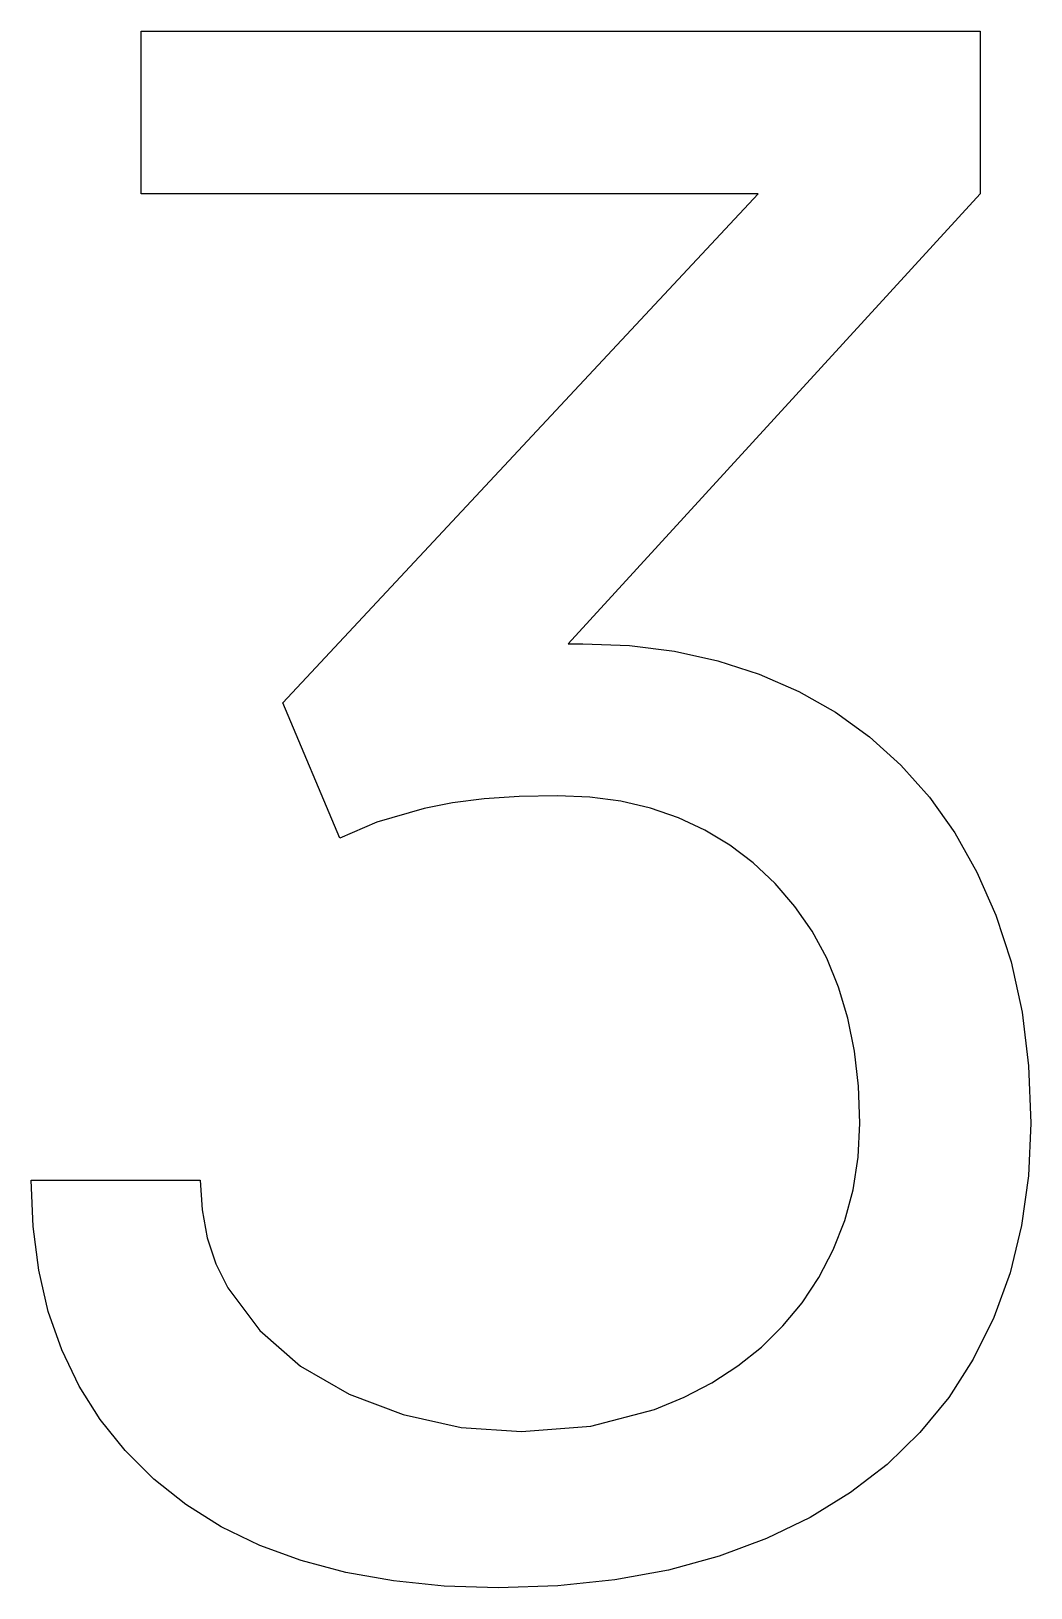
# Model space of a CAD drawing. Extents: x 0.6 to 7.2, y -0.1 to 10.1.
import ezdxf

# ---------------------------------------------------------------- set-up
doc = ezdxf.new("R2010")
doc.units = 0
doc.layers.get('0').update_dxf_attribs({"linetype": 'CONTINUOUS'})

msp = doc.modelspace()

# ---------------------------------------------------------------- linework, layer by layer
at = {"color": 0}
for p, q in [((1.333, 9.069), (1.333, 10.139)), ((1.333, 10.139), (6.847, 10.139)), ((6.847, 10.139), (6.847, 9.069)), ((5.389, 9.069), (1.333, 9.069)), ((2.264, 5.722), (5.389, 9.069)), ((6.847, 9.069), (4.139, 6.111)), ((4.139, 6.111), (4.236, 6.111)), ((4.236, 6.111), (4.543, 6.099)), ((4.543, 6.099), (4.838, 6.061)), ((4.838, 6.061), (5.123, 5.998)), ((5.123, 5.998), (5.396, 5.91)), ((5.396, 5.91), (5.655, 5.797)), ((5.655, 5.797), (5.896, 5.66)), ((2.639, 4.833), (2.264, 5.722)), ((5.896, 5.66), (6.12, 5.498)), ((6.12, 5.498), (6.326, 5.312)), ((6.326, 5.312), (6.514, 5.102)), ((3.194, 5.028), (2.882, 4.938)), ((3.379, 5.064), (3.194, 5.028)), ((3.587, 5.09), (3.379, 5.064)), ((3.817, 5.106), (3.587, 5.09)), ((4.069, 5.111), (3.817, 5.106)), ((4.283, 5.102), (4.069, 5.111)), ((4.487, 5.075), (4.283, 5.102)), ((4.681, 5.03), (4.487, 5.075)), ((4.865, 4.967), (4.681, 5.03)), ((6.514, 5.102), (6.681, 4.868)), ((2.882, 4.938), (2.639, 4.833)), ((5.038, 4.886), (4.865, 4.967)), ((5.202, 4.787), (5.038, 4.886)), ((6.681, 4.868), (6.826, 4.609)), ((5.356, 4.67), (5.202, 4.787)), ((5.5, 4.535), (5.356, 4.67)), ((6.826, 4.609), (6.951, 4.326)), ((5.63, 4.384), (5.5, 4.535)), ((5.743, 4.22), (5.63, 4.384)), ((6.951, 4.326), (7.052, 4.02)), ((5.839, 4.043), (5.743, 4.22)), ((5.917, 3.852), (5.839, 4.043)), ((7.052, 4.02), (7.123, 3.689)), ((5.977, 3.649), (5.917, 3.852)), ((7.123, 3.689), (7.166, 3.336)), ((6.021, 3.432), (5.977, 3.649)), ((6.047, 3.202), (6.021, 3.432)), ((7.166, 3.336), (7.181, 2.958)), ((6.056, 2.958), (6.047, 3.202)), ((6.045, 2.734), (6.056, 2.958)), ((7.181, 2.958), (7.165, 2.613)), ((6.012, 2.521), (6.045, 2.734)), ((0.624, 2.279), (0.611, 2.583)), ((0.611, 2.583), (1.722, 2.583)), ((1.722, 2.583), (1.734, 2.388)), ((7.165, 2.613), (7.12, 2.285)), ((5.958, 2.318), (6.012, 2.521)), ((1.734, 2.388), (1.767, 2.205)), ((0.661, 1.992), (0.624, 2.279)), ((5.882, 2.125), (5.958, 2.318)), ((7.12, 2.285), (7.044, 1.974)), ((1.767, 2.205), (1.824, 2.034)), ((5.787, 1.944), (5.882, 2.125)), ((0.724, 1.721), (0.661, 1.992)), ((1.824, 2.034), (1.903, 1.875)), ((7.044, 1.974), (6.938, 1.681)), ((1.903, 1.875), (2.113, 1.594)), ((5.677, 1.778), (5.787, 1.944)), ((5.551, 1.625), (5.677, 1.778)), ((0.812, 1.467), (0.724, 1.721)), ((6.938, 1.681), (6.802, 1.407)), ((2.113, 1.594), (2.382, 1.361)), ((5.41, 1.486), (5.551, 1.625)), ((0.926, 1.23), (0.812, 1.467)), ((5.254, 1.362), (5.41, 1.486)), ((2.382, 1.361), (2.7, 1.177)), ((5.085, 1.252), (5.254, 1.362)), ((6.802, 1.407), (6.641, 1.155)), ((1.064, 1.009), (0.926, 1.23)), ((4.903, 1.157), (5.085, 1.252)), ((2.7, 1.177), (3.056, 1.042)), ((4.708, 1.076), (4.903, 1.157)), ((6.641, 1.155), (6.452, 0.924)), ((3.056, 1.042), (3.438, 0.958)), ((4.288, 0.967), (4.708, 1.076)), ((1.228, 0.805), (1.064, 1.009)), ((3.438, 0.958), (3.833, 0.931)), ((3.833, 0.931), (4.288, 0.967)), ((6.452, 0.924), (6.236, 0.715)), ((1.417, 0.618), (1.228, 0.805)), ((1.628, 0.45), (1.417, 0.618)), ((6.236, 0.715), (5.995, 0.529)), ((5.995, 0.529), (5.731, 0.366)), ((1.86, 0.305), (1.628, 0.45)), ((5.731, 0.366), (5.443, 0.227)), ((2.113, 0.182), (1.86, 0.305)), ((5.443, 0.227), (5.132, 0.111)), ((2.385, 0.082), (2.113, 0.182)), ((5.132, 0.111), (4.799, 0.02)), ((2.679, 0.003), (2.385, 0.082)), ((2.992, -0.052), (2.679, 0.003)), ((4.799, 0.02), (4.446, -0.045)), ((3.326, -0.086), (2.992, -0.052)), ((3.681, -0.097), (3.326, -0.086)), ((4.073, -0.084), (3.681, -0.097)), ((4.446, -0.045), (4.073, -0.084))]:
    msp.add_line(p, q, dxfattribs=at)

doc.saveas('drawing.dxf')
